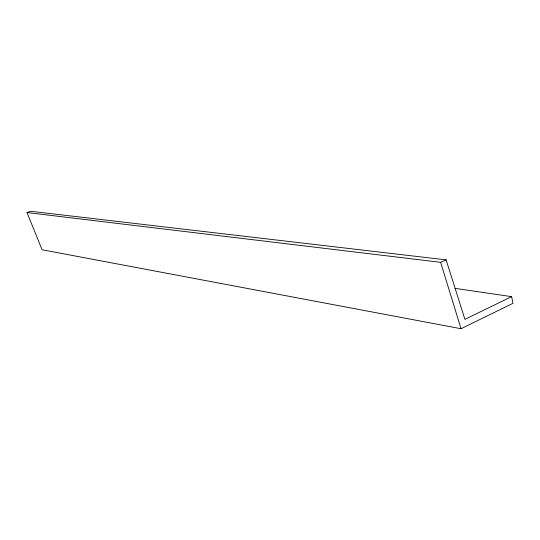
<?xml version="1.0" encoding="UTF-8"?>
<svg xmlns="http://www.w3.org/2000/svg" width="540" height="540" viewBox="0 0 540 540"><rect width="100%" height="100%" fill="white"/><g stroke="black" fill="none" stroke-linecap="round" stroke-linejoin="round"><path stroke-width="0.81" d="M511.637 296.642L464.913 319.336L446.114 259.862L30.665 211.268L27 212.544L42.08 249.757L461.045 328.732L513 303.291L511.637 296.642L454.964 288.347M27 212.544L440.633 262.319L446.114 259.862M440.633 262.319L461.045 328.732"/></g></svg>
